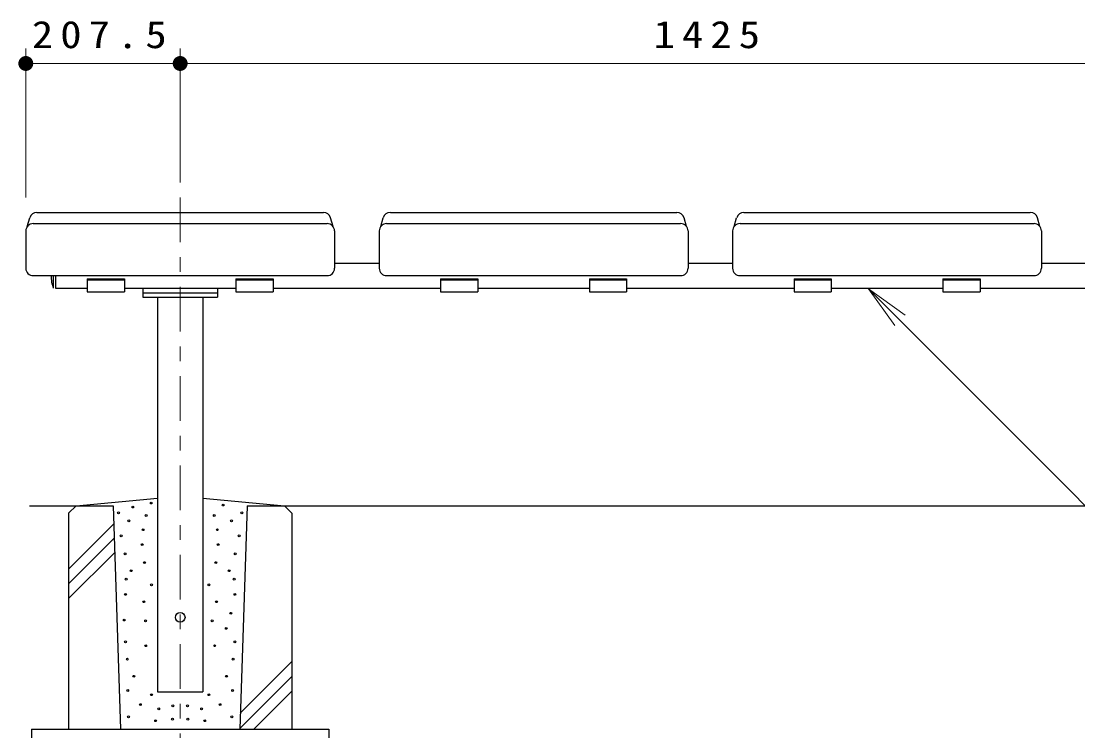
# Model space of a CAD drawing. Units: millimetres on the paper, scale 1:20. Extents: x -365 to 10, y -40 to 257.
# Drawn here: x -297.5 to -226.5, y 91.4 to 139.1 of the extents above; entities that cross this region are included whole.
import ezdxf

# ---------------------------------------------------------------- set-up
doc = ezdxf.new("R2010")
doc.units = ezdxf.units.MM
doc.linetypes.add('USER2', pattern=[6, 3, -1, 1, -1])
doc.layers.add('LY_1', color=7, linetype='Continuous', lineweight=25)
doc.styles.add('ＭＳ ゴシック', font='')
doc.styles.get('ＭＳ ゴシック').set_extended_font_data('MS Gothic')

# ---------------------------------------------------------------- blocks, each defined once
blk = doc.blocks.new('filled_dot')
at = {"color": 0, "linetype": 'Continuous', "lineweight": -2, "const_width": 1.25}
blk.add_lwpolyline([(-0.625, 0, 1), (0.625, 0, 1)], format="xyb", close=True, dxfattribs=at)

msp = doc.modelspace()

# ---------------------------------------------------------------- linework, layer by layer
at = {"layer": 'LY_1', "lineweight": 13}
for p, q in [((-297.148, 127.26), (-297.148, 137.26)), ((-286.773, 128.26), (-286.773, 137.26)), ((-297.148, 136.26), (-286.773, 136.26)), ((-286.773, 136.26), (-215.523, 136.26)), ((-238.761, 118.66), (-240.528, 121.135)), ((-240.528, 121.135), (-238.053, 119.367)), ((-240.528, 121.135), (-238.407, 119.014)), ((-294.273, 102.301), (-291.232, 105.341)), ((-294.273, 101.311), (-291.201, 104.383)), ((-294.273, 100.321), (-291.169, 103.425)), ((-282.738, 92.623), (-279.273, 96.087)), ((-282.772, 91.599), (-279.273, 95.098)), ((-281.82, 91.56), (-279.273, 94.108))]:
    msp.add_line(p, q, dxfattribs=at)
at = {"layer": 'LY_1', "linetype": 'USER2', "lineweight": 13}
msp.add_line((-286.773, 127.26), (-286.773, 82.726), dxfattribs=at)
at = {"layer": 'LY_1'}
for p, q in [((-297.048, 125.31), (-296.879, 125.899)), ((-296.398, 126.26), (-277.148, 126.26)), ((-276.498, 125.31), (-276.668, 125.899)), ((-273.298, 125.31), (-273.129, 125.899)), ((-272.648, 126.26), (-253.398, 126.26)), ((-252.748, 125.31), (-252.918, 125.899)), ((-249.548, 125.31), (-249.379, 125.899)), ((-248.898, 126.26), (-229.648, 126.26)), ((-228.998, 125.31), (-229.168, 125.899)), ((-297.148, 125.01), (-297.148, 122.51)), ((-296.648, 125.51), (-276.898, 125.51)), ((-276.398, 125.01), (-276.398, 122.51)), ((-273.398, 125.01), (-273.398, 122.51)), ((-272.898, 125.51), (-253.148, 125.51)), ((-252.648, 125.01), (-252.648, 122.51)), ((-249.648, 125.01), (-249.648, 122.51)), ((-249.148, 125.51), (-229.398, 125.51)), ((-228.898, 125.01), (-228.898, 122.51)), ((-276.398, 122.86), (-273.398, 122.86)), ((-252.648, 122.86), (-249.648, 122.86)), ((-228.898, 122.86), (-225.898, 122.86)), ((-296.648, 122.01), (-276.898, 122.01)), ((-295.298, 122.01), (-295.298, 121.16)), ((-295.148, 122.01), (-295.148, 121.16)), ((-293.023, 121.79), (-290.523, 121.79)), ((-293.023, 121.79), (-293.023, 120.935)), ((-293.023, 121.732), (-290.523, 121.732)), ((-290.523, 121.79), (-290.523, 120.935)), ((-288.508, 122.01), (-285.031, 122.01)), ((-283.023, 121.79), (-280.523, 121.79)), ((-283.023, 121.79), (-283.023, 120.935)), ((-283.023, 121.732), (-280.523, 121.732)), ((-280.523, 121.79), (-280.523, 120.935)), ((-272.898, 122.01), (-253.148, 122.01)), ((-269.273, 121.79), (-266.773, 121.79)), ((-269.273, 121.79), (-269.273, 120.935)), ((-269.273, 121.732), (-266.773, 121.732)), ((-266.773, 121.79), (-266.773, 120.935)), ((-259.273, 121.79), (-256.773, 121.79)), ((-259.273, 121.79), (-259.273, 120.935)), ((-259.273, 121.732), (-256.773, 121.732)), ((-256.773, 121.79), (-256.773, 120.935)), ((-249.148, 122.01), (-229.398, 122.01)), ((-245.523, 121.79), (-243.023, 121.79)), ((-245.523, 121.79), (-245.523, 120.935)), ((-245.523, 121.732), (-243.023, 121.732)), ((-243.023, 121.79), (-243.023, 120.935)), ((-235.523, 121.79), (-233.023, 121.79)), ((-235.523, 121.79), (-235.523, 120.935)), ((-235.523, 121.732), (-233.023, 121.732)), ((-233.023, 121.79), (-233.023, 120.935)), ((-295.148, 121.16), (-293.023, 121.16)), ((-293.023, 120.935), (-290.523, 120.935)), ((-290.523, 121.16), (-283.023, 121.16)), ((-289.273, 121.16), (-289.273, 120.56)), ((-289.273, 121.16), (-284.273, 121.16)), ((-289.273, 120.86), (-284.273, 120.86)), ((-284.273, 121.16), (-284.273, 120.56)), ((-283.023, 120.935), (-280.523, 120.935)), ((-280.523, 121.16), (-269.273, 121.16)), ((-269.273, 120.935), (-266.773, 120.935)), ((-266.773, 121.16), (-259.273, 121.16)), ((-259.273, 120.935), (-256.773, 120.935)), ((-256.773, 121.16), (-245.523, 121.16)), ((-245.523, 120.935), (-243.023, 120.935)), ((-243.023, 121.16), (-235.523, 121.16)), ((-235.523, 120.935), (-233.023, 120.935)), ((-233.023, 121.16), (-221.773, 121.16)), ((-289.273, 120.56), (-284.273, 120.56)), ((-288.286, 120.56), (-288.286, 94.06)), ((-285.261, 120.56), (-285.261, 94.06)), ((-296.898, 106.56), (-291.273, 106.56)), ((-294.273, 106.06), (-293.773, 106.56)), ((-293.773, 106.56), (-288.286, 107.06)), ((-291.273, 106.56), (-290.773, 91.56)), ((-285.261, 107.06), (-279.773, 106.56)), ((-282.273, 106.56), (-282.773, 91.56)), ((-282.273, 106.56), (-205.123, 106.56)), ((-279.273, 106.06), (-279.773, 106.56)), ((-294.273, 106.06), (-294.273, 91.56)), ((-279.273, 106.06), (-279.273, 91.56)), ((-288.286, 94.06), (-285.261, 94.06)), ((-296.773, 91.56), (-276.773, 91.56)), ((-296.773, 91.56), (-296.773, 85.06)), ((-276.773, 91.56), (-276.773, 85.06))]:
    msp.add_line(p, q, dxfattribs=at)
at = {"layer": 'LY_1', "lineweight": 13}
msp.add_lwpolyline([(-240.528, 121.135), (-212.244, 92.851), (-187.822, 92.851)], dxfattribs=at)
at = {"layer": 'LY_1'}
for centre, radius in [((-289.964, 106.47), 0.0625), ((-288.715, 106.741), 0.0625), ((-283.881, 106.606), 0.0625), ((-290.915, 106.078), 0.0625), ((-289.065, 105.898), 0.0625), ((-284.482, 105.898), 0.0625), ((-282.631, 106.078), 0.0625), ((-290.221, 105.539), 0.0625), ((-283.325, 105.539), 0.0625), ((-290.735, 104.536), 0.0625), ((-289.27, 104.947), 0.0625), ((-284.276, 104.947), 0.0625), ((-282.811, 104.536), 0.0625), ((-289.322, 103.945), 0.0625), ((-284.225, 103.945), 0.0625), ((-290.478, 103.328), 0.0625), ((-283.068, 103.328), 0.0625), ((-290.067, 102.197), 0.0625), ((-289.167, 102.737), 0.0625), ((-284.379, 102.737), 0.0625), ((-283.479, 102.197), 0.0625), ((-290.401, 101.632), 0.0625), ((-283.145, 101.632), 0.0625), ((-288.705, 101.246), 0.0625), ((-284.841, 101.246), 0.0625), ((-290.453, 100.604), 0.0625), ((-289.219, 100.115), 0.0625), ((-284.327, 100.115), 0.0625), ((-283.094, 100.604), 0.0625), ((-290.53, 98.882), 0.0625), ((-289.097, 98.828), 0.0625), ((-286.773, 99.06), 0.325), ((-284.627, 98.828), 0.0625), ((-283.375, 99.335), 0.0625), ((-283.673, 98.322), 0.0625), ((-290.453, 97.416), 0.0625), ((-283.094, 97.416), 0.0625), ((-289.09, 97.159), 0.0625), ((-284.456, 97.159), 0.0625), ((-290.324, 96.26), 0.0625), ((-283.222, 96.26), 0.0625), ((-289.887, 95.103), 0.0625), ((-283.659, 95.103), 0.0625), ((-290.298, 94.152), 0.0625), ((-288.705, 93.869), 0.0625), ((-284.841, 93.869), 0.0625), ((-283.248, 94.152), 0.0625), ((-289.45, 93.201), 0.0625), ((-287.265, 93.124), 0.0625), ((-286.281, 93.124), 0.0625), ((-284.096, 93.201), 0.0625), ((-290.247, 92.379), 0.0625), ((-288.216, 92.918), 0.0625), ((-285.33, 92.918), 0.0625), ((-283.299, 92.379), 0.0625), ((-288.422, 92.122), 0.0625), ((-287.291, 92.224), 0.0625), ((-286.255, 92.224), 0.0625), ((-285.124, 92.122), 0.0625)]:
    msp.add_circle(centre, radius, dxfattribs=at)
for centre, radius, start, end in [((-296.398, 125.76), 0.5, 89.99998, 163.92675), ((-277.148, 125.76), 0.5, 16.07321, 89.99998), ((-272.648, 125.76), 0.5, 89.99998, 163.92675), ((-253.398, 125.76), 0.5, 16.07321, 89.99998), ((-248.898, 125.76), 0.5, 89.99998, 163.92675), ((-229.648, 125.76), 0.5, 16.07321, 89.99998), ((-296.648, 125.01), 0.5, 89.99998, 179.99996), ((-276.898, 125.01), 0.5, 0, 89.99998), ((-272.898, 125.01), 0.5, 89.99998, 179.99996), ((-253.148, 125.01), 0.5, 0, 89.99998), ((-249.148, 125.01), 0.5, 89.99998, 179.99996), ((-229.398, 125.01), 0.5, 0, 89.99998), ((-296.648, 122.51), 0.5, 179.99996, 270), ((-276.898, 122.51), 0.5, 270.00002, 0), ((-272.898, 122.51), 0.5, 179.99996, 270), ((-253.148, 122.51), 0.5, 270.00002, 0), ((-249.148, 122.51), 0.5, 179.99996, 270), ((-229.398, 122.51), 0.5, 270.00002, 0), ((-292.965, 122.01), 2.483, 179.99996, 200.01597)]:
    msp.add_arc(centre, radius, start, end, dxfattribs=at)

# ---------------------------------------------------------------- block references
at = {"layer": 'LY_1', "lineweight": 13, "xscale": 0.4, "yscale": 0.4}
msp.add_blockref('filled_dot', (-297.148, 136.26), dxfattribs=at)
at = {"layer": 'LY_1', "lineweight": 13, "xscale": 0.4, "yscale": 0.4, "rotation": 180}
msp.add_blockref('filled_dot', (-286.773, 136.26), dxfattribs=at)

# ---------------------------------------------------------------- texts
at = {"layer": 'LY_1', "char_height": 1.833, "attachment_point": 8, "style": 'ＭＳ ゴシック'}
for s, insert in [('\\T1.33;\\W1.15;207.5', (-291.973, 137.26)), ('\\T1.33;\\W1.15;1425', (-251.148, 137.26))]:
    msp.add_mtext(s, dxfattribs=dict(at, insert=insert))

doc.saveas('drawing.dxf')
